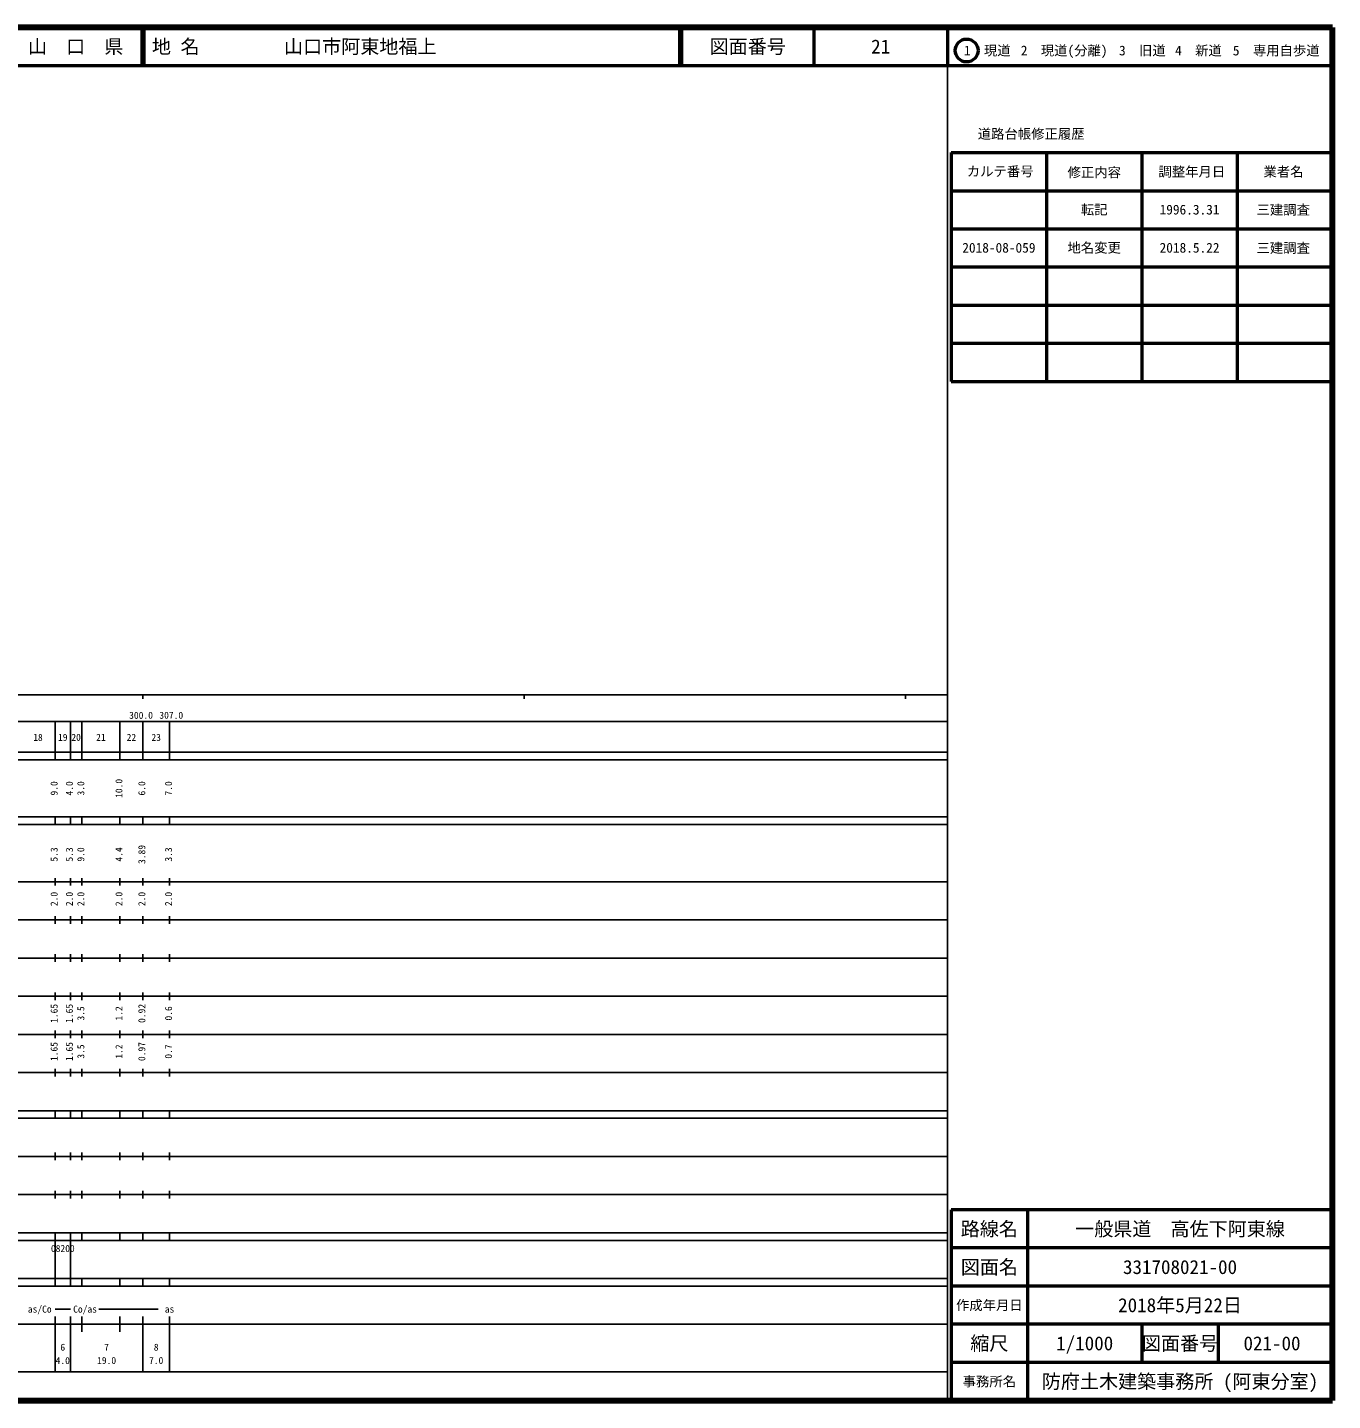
# Model space of a CAD drawing. Units: millimetres on the paper. Extents: x 40 to 680, y 20 to 380.
# Drawn here: x 337.7 to 680, y 20 to 380 of the extents above; entities that cross this region are included whole.
import ezdxf
from ezdxf.enums import TextEntityAlignment as Align

# ---------------------------------------------------------------- set-up
doc = ezdxf.new("R2010")
doc.units = ezdxf.units.MM
for name, color, linetype, lineweight in [('M-TTL', 2, 'Continuous', 140), ('M-TTL-BAND', 7, 'Continuous', 25), ('M-TTL-FRAM', 2, 'Continuous', 50), ('M-TTL-LINE', 7, 'Continuous', 50)]:
    doc.layers.add(name, color=color, linetype=linetype, lineweight=lineweight)
doc.layers.add('M-TTL-TXT', color=7, linetype='Continuous')
doc.styles.add('ＭＳ ゴシック', font='')
doc.styles.get('ＭＳ ゴシック').set_extended_font_data('MS Gothic')

msp = doc.modelspace()

# ---------------------------------------------------------------- linework, layer by layer
at = {"layer": 'M-TTL'}
for p, q in [((680, 380), (40, 380)), ((680, 20), (680, 380)), ((40, 20), (680, 20))]:
    msp.add_line(p, q, dxfattribs=at)
at = {"layer": 'M-TTL-BAND'}
for p, q in [((579, 20), (579, 370)), ((40, 205), (579, 205)), ((368, 205), (368, 204)), ((468, 205), (468, 204)), ((568, 205), (568, 204)), ((68, 198), (579, 198)), ((345, 188), (345, 198)), ((349, 188), (349, 198)), ((352, 188), (352, 198)), ((362, 188), (362, 198)), ((368, 188), (368, 198)), ((375, 188), (375, 198)), ((40, 190), (579, 190)), ((40, 188), (579, 188)), ((40, 173), (579, 173)), ((345, 171), (345, 173)), ((349, 171), (349, 173)), ((352, 171), (352, 173)), ((362, 171), (362, 173)), ((368, 171), (368, 173)), ((375, 171), (375, 173)), ((40, 171), (579, 171)), ((40, 156), (579, 156)), ((345, 155), (345, 157)), ((349, 155), (349, 157)), ((352, 155), (352, 157)), ((362, 155), (362, 157)), ((368, 155), (368, 157)), ((375, 155), (375, 157)), ((46, 146), (579, 146)), ((345, 145), (345, 147)), ((349, 145), (349, 147)), ((352, 145), (352, 147)), ((362, 145), (362, 147)), ((368, 145), (368, 147)), ((375, 145), (375, 147)), ((345, 135), (345, 137)), ((349, 135), (349, 137)), ((352, 135), (352, 137)), ((362, 135), (362, 137)), ((368, 135), (368, 137)), ((375, 135), (375, 137)), ((52, 136), (579, 136)), ((46, 126), (579, 126)), ((345, 125), (345, 127)), ((349, 125), (349, 127)), ((352, 125), (352, 127)), ((362, 125), (362, 127)), ((368, 125), (368, 127)), ((375, 125), (375, 127)), ((52, 116), (579, 116)), ((345, 115), (345, 117)), ((349, 115), (349, 117)), ((352, 115), (352, 117)), ((362, 115), (362, 117)), ((368, 115), (368, 117)), ((375, 115), (375, 117)), ((46, 106), (579, 106)), ((345, 105), (345, 107)), ((349, 105), (349, 107)), ((352, 105), (352, 107)), ((362, 105), (362, 107)), ((368, 105), (368, 107)), ((375, 105), (375, 107)), ((40, 96), (579, 96)), ((40, 94), (579, 94)), ((345, 94), (345, 96)), ((349, 94), (349, 96)), ((352, 94), (352, 96)), ((362, 94), (362, 96)), ((368, 94), (368, 96)), ((375, 94), (375, 96)), ((49, 84), (579, 84)), ((345, 83), (345, 85)), ((349, 83), (349, 85)), ((352, 83), (352, 85)), ((362, 83), (362, 85)), ((368, 83), (368, 85)), ((375, 83), (375, 85)), ((40, 74), (579, 74)), ((345, 73), (345, 75)), ((349, 73), (349, 75)), ((352, 73), (352, 75)), ((362, 73), (362, 75)), ((368, 73), (368, 75)), ((375, 73), (375, 75)), ((40, 64), (579, 64)), ((40, 62), (579, 62)), ((345, 62), (345, 64)), ((345, 52), (345, 62)), ((349, 62), (349, 64)), ((349, 52), (349, 62)), ((352, 62), (352, 64)), ((362, 62), (362, 64)), ((368, 62), (368, 64)), ((375, 62), (375, 64)), ((40, 52), (579, 52)), ((345, 50), (345, 52)), ((349, 50), (349, 52)), ((352, 50), (352, 52)), ((362, 50), (362, 52)), ((368, 50), (368, 52)), ((375, 50), (375, 52)), ((40, 50), (579, 50)), ((349, 44), (345, 44)), ((356.5, 44), (372, 44)), ((40, 40), (579, 40)), ((345, 27.5), (345, 42)), ((349, 27.5), (349, 42)), ((352, 38), (352, 42)), ((362, 38), (362, 42)), ((368, 27.5), (368, 42)), ((375, 27.5), (375, 42)), ((68, 27.5), (579, 27.5))]:
    msp.add_line(p, q, dxfattribs=at)
at = {"layer": 'M-TTL-FRAM'}
for p, q in [((580, 347.197), (580, 287.197)), ((580, 347.197), (680, 347.197)), ((580, 287.197), (680, 287.197)), ((680, 70), (580, 70)), ((580, 70), (580, 20))]:
    msp.add_line(p, q, dxfattribs=at)
at = {"layer": 'M-TTL-LINE'}
for p, q in [((367.75, 380), (367.75, 370)), ((368.25, 380), (368.25, 370)), ((508.747, 380), (508.747, 370)), ((509.247, 380), (509.247, 370)), ((543.997, 380), (543.997, 370)), ((579, 380), (579, 370)), ((40, 370), (680, 370)), ((605, 347.197), (605, 287.197)), ((630, 347.197), (630, 287.197)), ((655, 347.197), (655, 287.197)), ((580, 337.197), (680, 337.197)), ((580, 327.197), (680, 327.197)), ((580, 317.197), (680, 317.197)), ((580, 307.197), (680, 307.197)), ((580, 297.197), (680, 297.197)), ((600, 70), (600, 20)), ((680, 60), (580, 60)), ((680, 50), (580, 50)), ((680, 40), (580, 40)), ((630, 40), (630, 30)), ((650, 40), (650, 30)), ((680, 30), (580, 30))]:
    msp.add_line(p, q, dxfattribs=at)
msp.add_circle((584.031, 373.958), 3, dxfattribs=at)

# ---------------------------------------------------------------- texts
at = {"layer": 'M-TTL-BAND', "style": 'ＭＳ ゴシック'}
for s, p in [('300.0', (367.53, 198.195)), ('307.0', (375.454, 198.195)), ('18', (340.5, 192.405)), ('19', (347, 192.405)), ('20', (350.5, 192.405)), ('21', (357, 192.405)), ('22', (365, 192.405)), ('23', (371.5, 192.405)), ('as/Co', (340.96, 42.5)), ('Co/as', (352.851, 42.5)), ('as', (375, 42.5)), ('6', (347, 32.523)), ('7', (358.5, 32.523)), ('8', (371.5, 32.523)), ('4.0', (347, 29.033)), ('19.0', (358.5, 29.033)), ('7.0', (371.5, 29.033))]:
    msp.add_text(s, height=1.833, dxfattribs=at).set_placement(p, align=Align.BOTTOM_CENTER)
for s, p in [('9.0', (346.193, 180.5)), ('4.0', (350.193, 180.5)), ('3.0', (353.193, 180.5)), ('10.0', (363.193, 180.5)), ('6.0', (369.193, 180.5)), ('7.0', (376.193, 180.5)), ('5.3', (346.193, 163.174)), ('5.3', (350.193, 163.174)), ('9.0', (353.193, 163.174)), ('4.4', (363.193, 163.174)), ('3.89', (369.193, 163.174)), ('3.3', (376.193, 163.174)), ('2.0', (346.193, 151.5)), ('2.0', (350.193, 151.5)), ('2.0', (353.193, 151.5)), ('2.0', (363.193, 151.5)), ('2.0', (369.193, 151.5)), ('2.0', (376.193, 151.5)), ('1.65', (346.193, 121.5)), ('1.65', (350.193, 121.5)), ('3.5', (353.193, 121.5)), ('1.2', (363.193, 121.5)), ('0.92', (369.193, 121.5)), ('0.6', (376.193, 121.5)), ('1.65', (346.193, 111.5)), ('1.65', (350.193, 111.5)), ('3.5', (353.193, 111.5)), ('1.2', (363.193, 111.5)), ('0.97', (369.193, 111.5)), ('0.7', (376.193, 111.5))]:
    msp.add_text(s, height=1.833, rotation=90, dxfattribs=at).set_placement(p, align=Align.BOTTOM_CENTER)
msp.add_text('08200', height=1.833, dxfattribs=at).set_placement((343.897, 58.405), align=Align.BOTTOM_LEFT)
at = {"layer": 'M-TTL-TXT', "style": 'ＭＳ ゴシック'}
for s, height, p in [('山\u3000口\u3000県', 3.666, (350.375, 375)), ('図面番号', 3.666, (526.622, 375)), ('21', 3.666, (561.497, 375)), ('1\u3000現道', 2.566, (589.448, 373.958)), ('2\u3000現道(分離)', 2.566, (609.619, 373.958)), ('3\u3000旧道', 2.566, (630.121, 373.958)), ('4\u3000新道', 2.566, (644.824, 373.958)), ('5\u3000専用自歩道', 2.566, (665.228, 373.958)), ('道路台帳修正履歴', 2.566, (600.968, 352.113)), ('カルテ番号', 2.566, (592.839, 342.277)), ('修正内容', 2.566, (617.509, 342.023)), ('調整年月日', 2.566, (643.089, 342.197)), ('業者名', 2.566, (667.134, 342.197)), ('転記', 2.566, (617.5, 332.245)), ('1996.3.31', 2.566, (642.5, 332.245)), ('三建調査', 2.566, (667.077, 332.189)), ('2018-08-059', 2.566, (592.5, 322.245)), ('地名変更', 2.566, (617.5, 322.245)), ('2018.5.22', 2.566, (642.5, 322.245)), ('三建調査', 2.566, (667.077, 322.189)), ('路線名', 3.666, (590, 65)), ('路線名', 3.666, (590, 65)), ('一般県道\u3000高佐下阿東線', 3.666, (640, 65)), ('図面名', 3.666, (590, 55)), ('図面名', 3.666, (590, 55)), ('331708021-00', 3.666, (640, 55)), ('2018年5月22日', 3.666, (640, 45)), ('作成年月日', 2.566, (590, 45)), ('作成年月日', 2.566, (590, 45)), ('縮尺', 3.666, (590, 35)), ('縮尺', 3.666, (590, 35)), ('1/1000', 3.666, (615, 35)), ('図面番号', 3.666, (640, 35)), ('図面番号', 3.666, (640, 35)), ('021-00', 3.666, (664.125, 35)), ('事務所名', 2.566, (590, 25)), ('事務所名', 2.566, (590, 25)), ('防府土木建築事務所 (阿東分室)', 3.666, (640, 25))]:
    msp.add_text(s, height=height, dxfattribs=at).set_placement(p, align=Align.MIDDLE_CENTER)
for s, p in [('地 名', (370.38, 375)), ('山口市阿東地福上', (405.024, 375))]:
    msp.add_text(s, height=3.666, dxfattribs=at).set_placement(p, align=Align.MIDDLE_LEFT)

doc.saveas('drawing.dxf')
